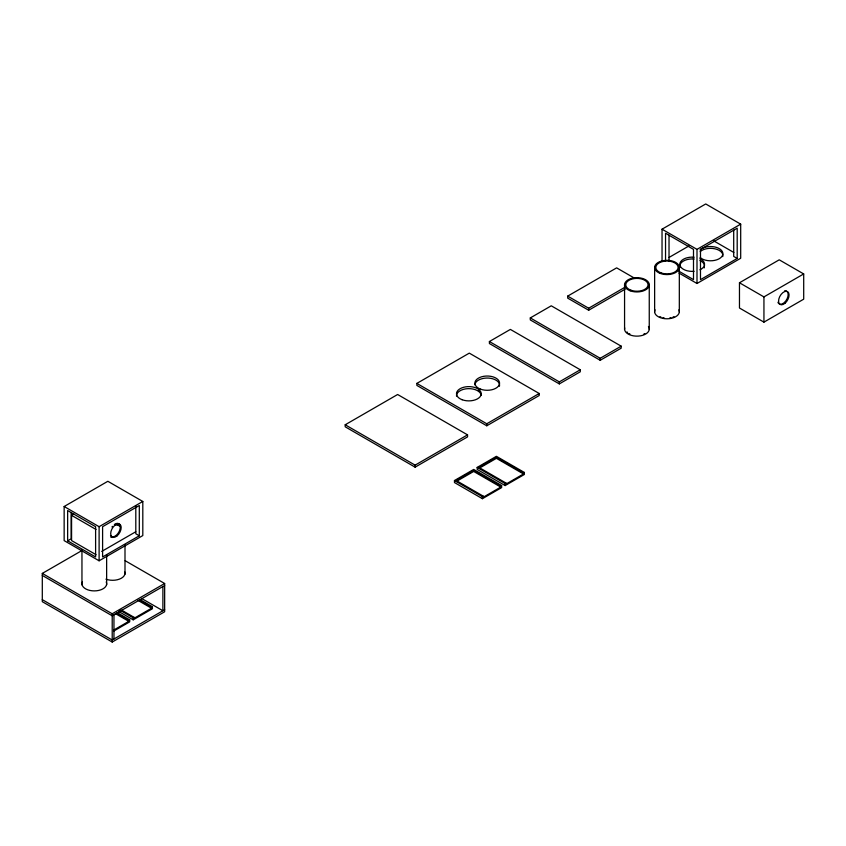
<?xml version="1.0" encoding="UTF-8"?>
<svg xmlns="http://www.w3.org/2000/svg" width="846" height="846" viewBox="0 0 846 846"><rect width="100%" height="100%" fill="white"/><g stroke="black" fill="none" stroke-linecap="round" stroke-linejoin="round"><path stroke-width="1.27" d="M64.148 506.511L107.844 481.289L142.805 501.467L142.805 535.571L99.109 560.803L64.148 540.615L64.148 506.511L99.109 526.698L142.805 501.467M96.042 554.701L71.572 540.573L71.572 515.341L73.845 514.03M67.648 540.827L95.609 556.964L95.609 526.698L67.648 510.55L67.648 540.827L71.138 538.807L71.138 512.475M125.176 560.718L164.653 583.507L164.653 611.764L112.211 642.04L42.3 601.675L42.3 573.419L82.199 550.386M101.732 551.412L135.804 531.743M662.037 260.674L662.037 229.192L705.733 203.96L740.694 224.148L740.694 258.252L696.998 283.484L678.957 273.068M139.304 535.772L102.599 556.964L102.599 526.698L139.304 505.506L139.304 535.772L135.804 533.763L135.804 506.12M625.088 289.216L588.668 310.239L567.698 298.13L567.698 296.111L616.639 267.865L634.299 278.059M345.2 424.777L397.631 394.5L467.552 434.865L467.552 436.885L415.111 467.161L345.2 426.796L345.2 424.777L415.111 465.141L467.552 434.865M416.856 383.407L469.297 353.131L539.209 393.496L539.209 395.516L486.778 425.781L416.856 385.416L416.856 383.407L486.778 423.772L539.209 393.496M489.4 341.53L510.371 329.411L580.282 369.776L580.282 371.796L559.312 383.904L489.4 343.539L489.4 341.53L559.312 381.884L580.282 369.776M530.294 317.916L551.264 305.808L621.186 346.162L621.186 348.182L600.205 360.29L530.294 319.925L530.294 317.916L600.205 358.281L621.186 346.162M668.869 257.544L688.887 245.985M567.698 296.111L588.668 308.23L625.088 287.196M662.037 229.192L696.998 249.369L740.694 224.148M42.3 573.419L112.211 613.784L164.653 583.507M164.653 585.527L112.211 615.803L42.3 575.439M737.194 258.453L700.488 279.645L700.488 249.369L737.194 228.187L737.194 258.453L733.704 256.433L733.704 230.112M116.399 613.17L128.814 620.34L129.692 619.832L129.692 621.852L113.861 631M119.762 610.072L133.192 617.813L134.059 617.316L134.059 618.32L151.54 608.232L151.54 607.217L139.125 600.057M151.54 607.217L152.417 606.719L152.417 608.739L133.192 619.832L118.641 611.436M113.523 630.175L128.814 621.345L128.814 620.34M164.653 609.744L112.211 640.02L42.3 599.655M739.467 282.776L779.229 259.817L803.7 273.945L803.7 299.177L763.938 322.136L739.467 308.007L739.467 282.776L763.938 296.904L803.7 273.945M454.461 480.528L473.686 469.435L501.646 485.572L501.646 487.592L482.421 498.696L454.461 482.548L454.461 480.528L482.421 496.676L483.299 496.168L483.299 497.184L500.779 487.085L500.779 486.08L473.686 470.439L456.206 480.528L483.299 496.168M477.176 467.415L496.401 456.311L524.372 472.459L524.372 474.479L505.147 485.572L477.176 469.435L477.176 467.415L505.147 483.552L506.024 483.055L506.024 484.06L523.494 473.972L523.494 472.967L496.401 457.316L478.931 467.415L478.931 468.42L496.401 458.331L523.494 473.972M456.206 481.543L473.686 471.444L500.779 487.085M500.779 486.08L501.646 485.572M523.494 472.967L524.372 472.459M713.707 240.856L733.842 252.478M678.957 271.249L693.498 279.645L693.498 249.369L665.538 233.232L665.538 260.864M478.931 467.415L506.024 483.055M71.572 515.341L96.042 529.469M141.472 598.386L162.897 610.749L162.897 586.532M140.108 599.613L152.417 606.719M137.993 600.406L151.54 608.232M121.644 610.146L134.059 617.316M117.383 612.737L129.692 619.832M115.268 613.53L128.814 621.345M763.938 296.904L763.938 322.136M696.998 249.369L696.998 283.484M679.317 267.082L679.317 312.026M669.027 235.156L669.027 261.488M654.635 267.082L654.635 312.026M649.252 284.436L649.252 329.39M624.57 284.436L624.57 329.39M600.205 358.281L600.205 360.29M588.668 308.23L588.668 310.239M559.312 381.884L559.312 383.904M505.147 483.552L505.147 485.572M496.401 457.316L496.401 458.331M486.778 423.772L486.778 425.781M482.421 496.676L482.421 498.696M473.686 470.439L473.686 471.444M415.111 465.141L415.111 467.161M133.192 617.813L133.192 619.832M124.997 544.909L124.997 574.254M113.956 614.788L113.956 639.005M112.211 613.784L112.211 642.04M106.638 554.955L106.638 584.85M99.109 526.698L99.109 560.803M81.956 549.752L81.956 584.85M115.849 524.086A12.362 7.138 0 0 1 120.428 525.44M113.237 537.4A11.125 6.419 0 0 1 110.911 537.326M114.39 524.636A11.125 6.419 0 0 1 120.513 526.445M116.145 523.547A7.413 4.283 -60 0 1 119.297 531.214A7.413 4.283 -60 0 1 110.509 535.751M111.968 526.984A7.413 4.283 -60 0 1 112.433 526.371M114.506 524.393A7.413 4.283 -60 0 1 115.056 524.044M106.236 581.911A12.362 7.138 0 0 1 94.297 590.899A12.362 7.138 0 0 1 82.358 581.911M124.859 572.044A12.362 7.138 0 0 1 119.381 579.15A12.362 7.138 0 0 1 105.919 579.15M784.57 290.844A7.413 4.283 -60 0 1 787.182 298.638A7.413 4.283 -60 0 1 778.701 303.545M778.405 303.185A7.413 4.283 -60 0 1 777.96 302.286M699.97 258.717A12.362 7.138 0 0 1 699.97 269.8M694.122 271.302A12.362 7.138 0 0 1 679.824 264.259A12.362 7.138 0 0 1 694.122 257.216M700.171 249.782A12.362 7.138 0 0 1 718.645 248.28A12.362 7.138 0 0 1 718.645 259.045A12.362 7.138 0 0 1 700.171 257.554M704.39 267.188A12.362 7.138 0 0 1 704.126 267.918M679.983 267.188A12.362 7.138 0 0 1 694.122 259.024M699.97 260.526A12.362 7.138 0 0 1 704.528 265.697M700.171 251.59A12.362 7.138 0 0 1 714.965 248.819A12.362 7.138 0 0 1 722.748 256.592M678.915 309.805A12.362 7.138 0 0 1 666.976 318.794A12.362 7.138 0 0 1 655.037 309.805M673.976 316.647A11.125 6.419 0 0 1 673.035 317.039M670.963 317.652A11.125 6.419 0 0 1 669.852 317.863M664.099 317.863A11.125 6.419 0 0 1 662.989 317.652M660.916 317.039A11.125 6.419 0 0 1 659.975 316.647M648.448 326.45A12.362 7.138 0 0 1 638.201 336.105A12.362 7.138 0 0 1 624.708 327.899M644.779 333.557A11.125 6.419 0 0 1 643.912 334.001M629.91 334.001A11.125 6.419 0 0 1 629.043 333.557M627.584 332.51A11.125 6.419 0 0 1 627.002 331.928M456.512 396.14A12.362 7.138 0 0 1 468.208 388.642A12.362 7.138 0 0 1 481.205 395.389M474.87 384.793A12.362 7.138 0 0 1 488.502 378.077A12.362 7.138 0 0 1 499.415 386.284M479.439 390.715A12.362 7.138 0 0 1 478.476 390.218M117.023 535.899A7.413 4.283 -60 0 0 119.825 524.309A7.413 4.283 -60 0 0 110.942 531.616A7.413 4.283 -60 0 0 117.023 535.899M784.908 303.333A7.413 4.283 -60 0 0 787.711 291.733A7.413 4.283 -60 0 0 778.828 299.05A7.413 4.283 -60 0 0 784.908 303.333M660.25 273.438A12.362 7.138 0 0 0 679.317 267.833A12.362 7.138 0 0 0 661.361 261.097A12.362 7.138 0 0 0 660.25 273.438M660.916 272.846A11.125 6.419 0 0 0 678.08 267.791A11.125 6.419 0 0 0 661.932 261.731A11.125 6.419 0 0 0 660.916 272.846M630.185 290.802A12.362 7.138 0 0 0 649.252 285.187A12.362 7.138 0 0 0 631.306 278.45A12.362 7.138 0 0 0 630.185 290.802M630.852 290.199A11.125 6.419 0 0 0 648.025 285.144A11.125 6.419 0 0 0 631.867 279.095A11.125 6.419 0 0 0 630.852 290.199M462.128 399.735A12.362 7.138 0 0 0 481.205 394.12A12.362 7.138 0 0 0 463.248 387.383A12.362 7.138 0 0 0 462.128 399.735M480.475 389.139A12.362 7.138 0 0 0 499.552 383.524A12.362 7.138 0 0 0 481.596 376.798A12.362 7.138 0 0 0 480.475 389.139"/></g></svg>
